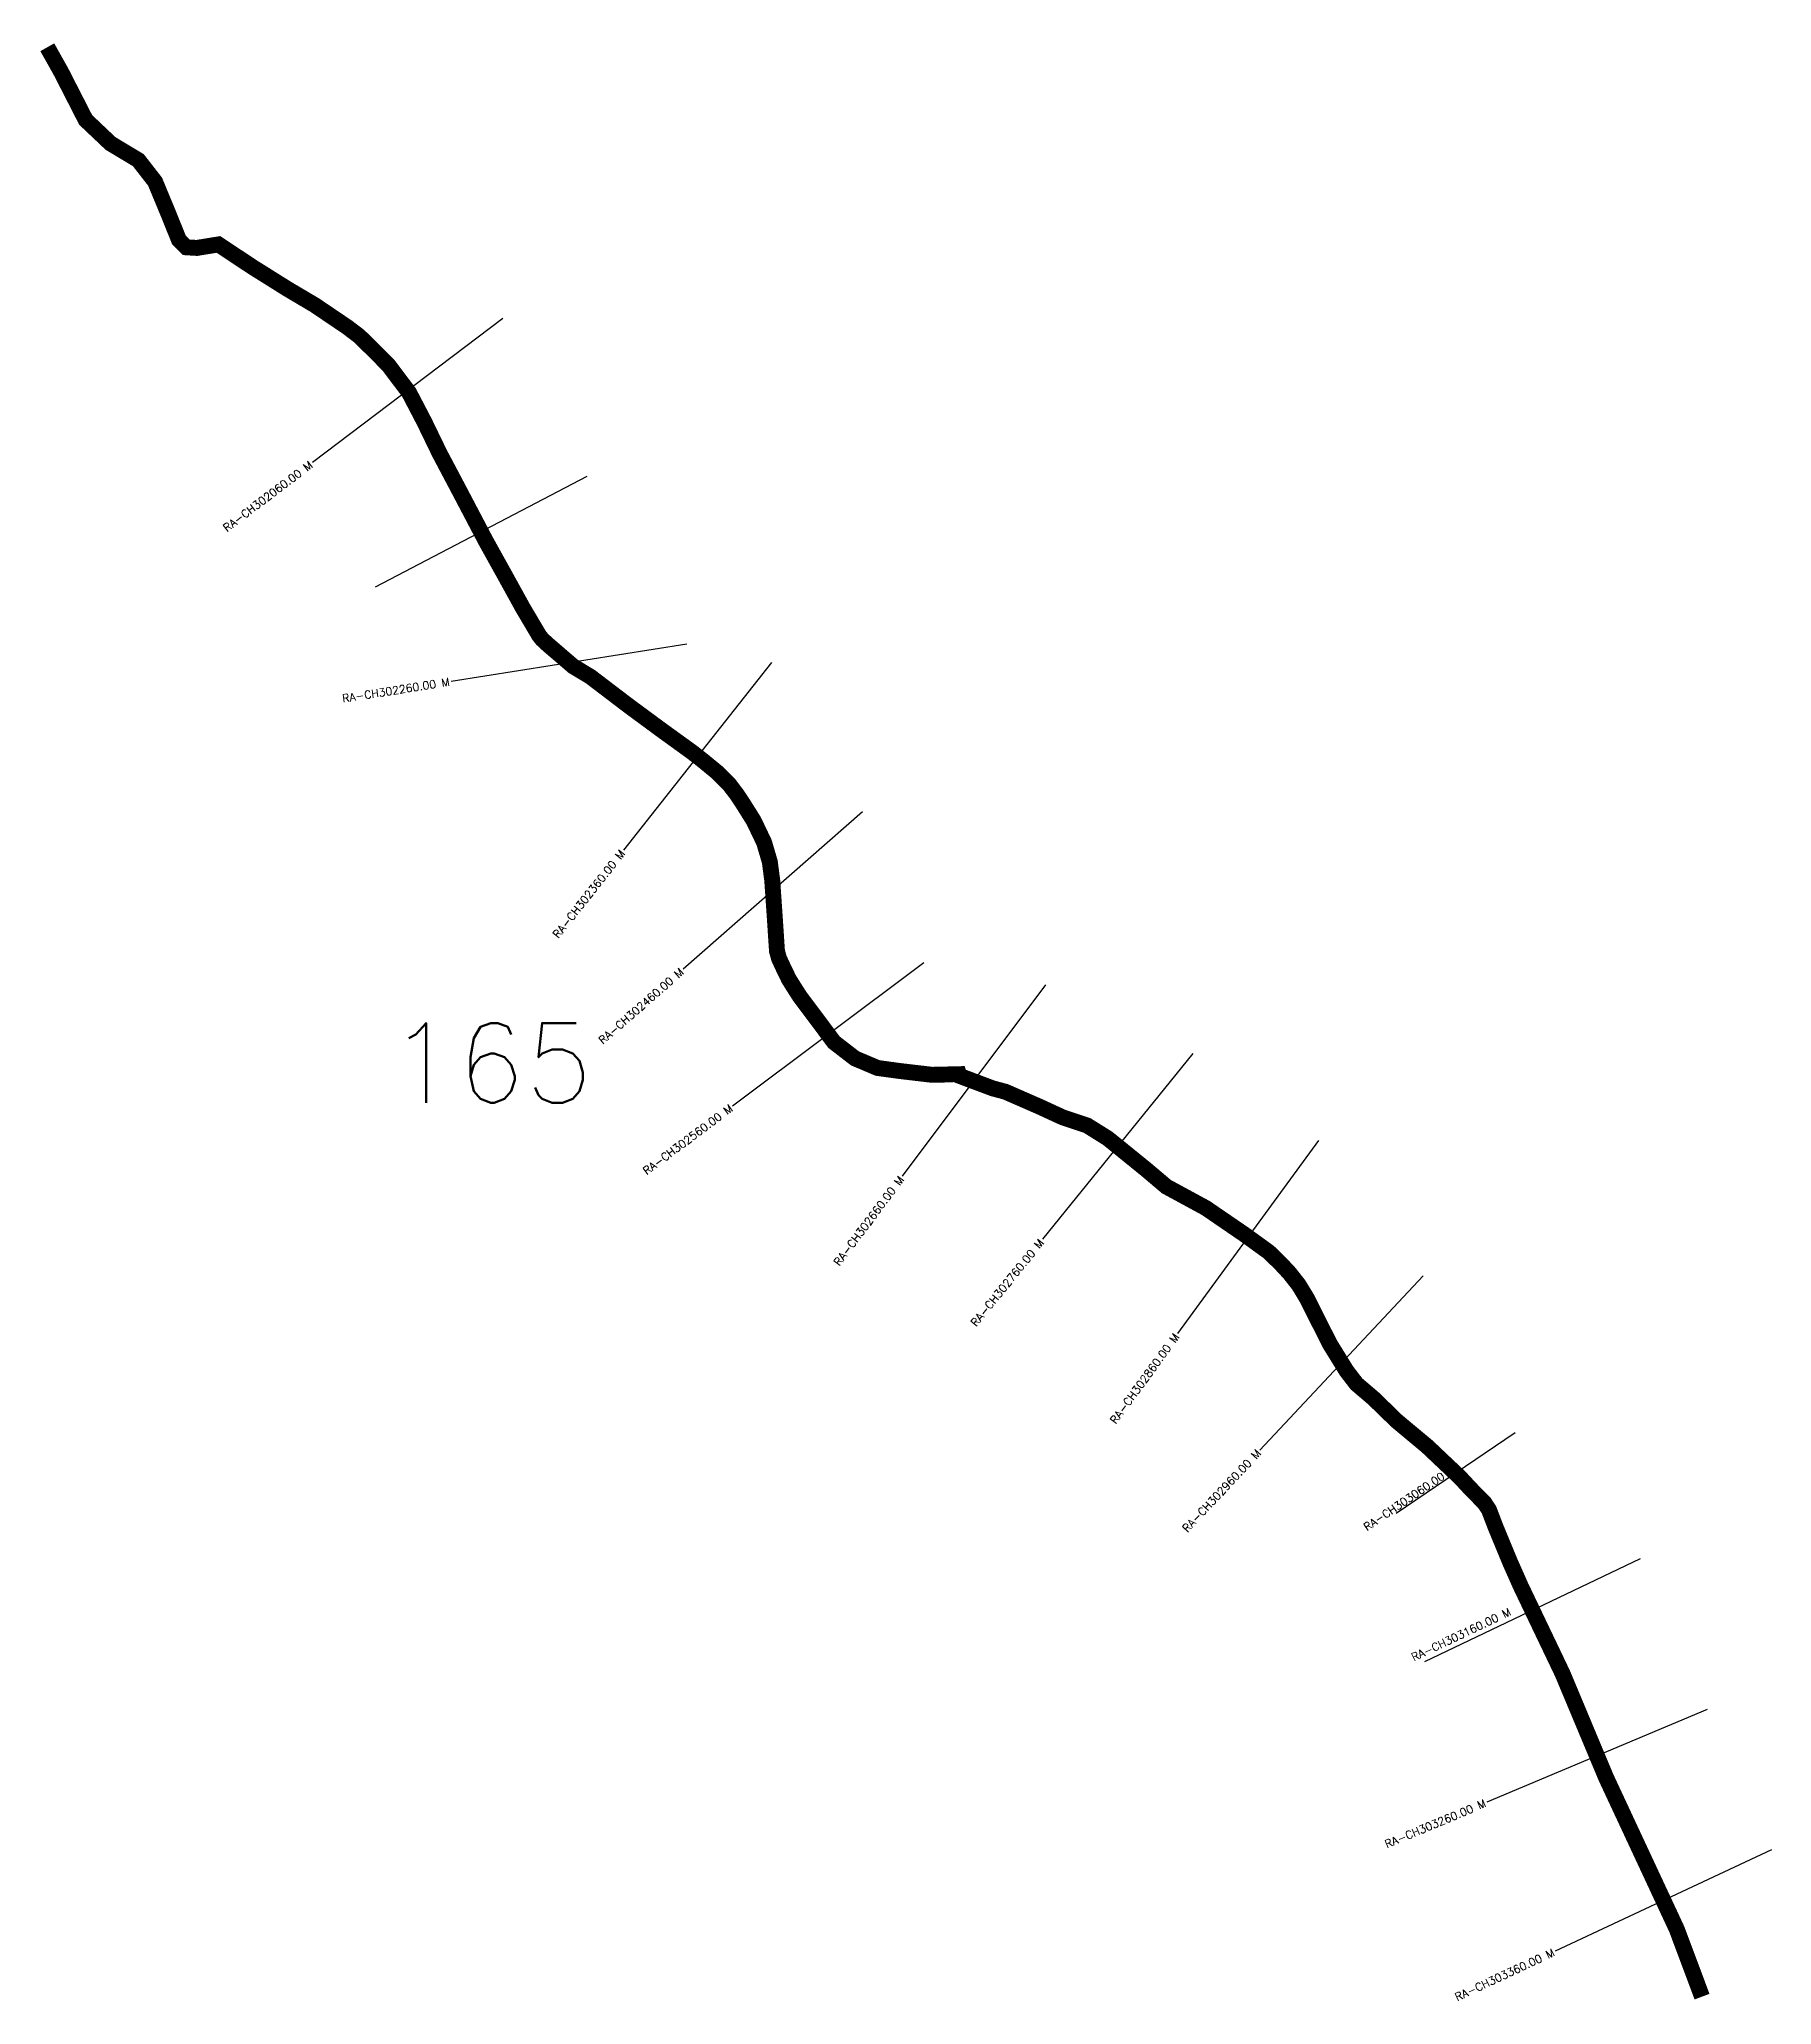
# Model space of a CAD drawing. Header units: metres. Extents: x 283995 to 289474, y 2011763 to 2016087.
# Drawn here: x 283995 to 285083, y 2014367 to 2015601 of the extents above; entities that cross this region are included whole.
import ezdxf
from ezdxf.enums import TextEntityAlignment as Align

# ---------------------------------------------------------------- set-up
doc = ezdxf.new("R2010")
doc.units = ezdxf.units.M
doc.header["$MEASUREMENT"] = 0
for name, color, linetype in [('ARTIFICIALLY PROTECTED', 4, 'Continuous'), ('CS', 134, 'Continuous'), ('CSMark', 6, 'Continuous')]:
    doc.layers.add(name, color=color, linetype=linetype)
doc.styles.get("Standard").update_dxf_attribs({"font": 'simplex.shx'})

msp = doc.modelspace()

# ---------------------------------------------------------------- linework, layer by layer
at = {"layer": 'ARTIFICIALLY PROTECTED', "const_width": 10, "flags": 128}
msp.add_lwpolyline([(284000.1, 2015596.4), (284008.8, 2015580.9), (284024.2, 2015550.8), (284039.8, 2015536), (284057.3, 2015525.5), (284067.8, 2015512), (284076.1, 2015492), (284082.8, 2015475.4), (284087.4, 2015470.8), (284094.1, 2015470.4), (284107.6, 2015472.6), (284129.3, 2015458.2), (284151.2, 2015444.5), (284168.1, 2015434.5), (284188.5, 2015420.7), (284196, 2015415), (284205.4, 2015405.8), (284214.4, 2015396.7), (284227.3, 2015379.6), (284236.9, 2015361.2), (284246.5, 2015341.4), (284257.1, 2015321.4), (284275.4, 2015286.6), (284286.9, 2015265.9), (284298.7, 2015244.5), (284309, 2015227.1), (284310.8, 2015224.8), (284314.1, 2015221.7), (284330.4, 2015207.7), (284341.2, 2015201.2), (284364.7, 2015183.3), (284386.4, 2015167.3), (284404.8, 2015154), (284411.6, 2015148.7), (284421.1, 2015140.9), (284428.4, 2015133.6), (284433.3, 2015127.1), (284437.2, 2015121.2), (284443.8, 2015110.7), (284450.3, 2015097.1), (284453.9, 2015084.9), (284455.4, 2015073.4), (284456.9, 2015051.7), (284458.4, 2015028.9), (284459.7, 2015024.2), (284462.5, 2015018.2), (284464.2, 2015014.7), (284465.9, 2015011.2), (284468.6, 2015006.9), (284472.8, 2015000.3), (284485.7, 2014983.1), (284494.2, 2014971.7), (284507.4, 2014961.5), (284521.6, 2014955.5), (284535.5, 2014953.6), (284555.9, 2014951.2), (284572.6, 2014951.6), (284572.9, 2014950.6), (284593.9, 2014942.7), (284601.8, 2014940.6), (284623.1, 2014931.3), (284638.1, 2014924.4), (284653.2, 2014919.4), (284666, 2014911.4), (284673.7, 2014905.2), (284690.1, 2014891.9), (284703, 2014881), (284727.7, 2014867.6), (284752.1, 2014850.9), (284767.3, 2014839.9), (284774.7, 2014832.7), (284780.2, 2014826.8), (284786.1, 2014819.3), (284791.3, 2014810.7), (284805.6, 2014782.3), (284816.1, 2014765.3), (284822.4, 2014757.1), (284833.1, 2014748), (284847.6, 2014733.9), (284866.8, 2014717.9), (284887.5, 2014698.3), (284893.6, 2014691.7), (284902.8, 2014682.3), (284905.6, 2014678), (284909.9, 2014666.8), (284918.8, 2014645.3), (284925.5, 2014630.2), (284951.8, 2014575.2), (284979.1, 2014510), (285023.5, 2014414.8), (285039.4, 2014372.4)], dxfattribs=at)
at = {"layer": 'CS'}
for p, q in [((284286.2, 2015426.1), (284166.6, 2015335.6)), ((284338.9, 2015326.9), (284206, 2015257.3)), ((284401.8, 2015221.7), (284253.7, 2015198.2)), ((284455, 2015210), (284362, 2015092.3)), ((284512.2, 2015116.4), (284399.4, 2015017.6)), ((284550.6, 2015021.5), (284430.5, 2014931.6)), ((284627, 2015007.7), (284537.1, 2014887.6)), ((284719.6, 2014964.5), (284625.1, 2014848)), ((284798.5, 2014909.9), (284710, 2014788.8)), ((284864.3, 2014825), (284761.6, 2014715.6)), ((284922, 2014726.4), (284847.2, 2014675.8)), ((285000.5, 2014647.2), (284865.1, 2014582.6)), ((285042.6, 2014552.6), (284904.3, 2014494.6)), ((285083.1, 2014464.5), (284947.2, 2014401))]:
    msp.add_line(p, q, dxfattribs=at)

# ---------------------------------------------------------------- texts
at = {"insert": (284214.4, 2014983.7), "char_height": 50, "attachment_point": 1}
msp.add_mtext_dynamic_manual_height_columns('165', width=84.374, gutter_width=1, heights=[74.2], dxfattribs=at)
at = {"layer": 'CSMark'}
for s, rotation, p in [('RA-CH302060.00 M', 37.1322, (284165.8, 2015335)), ('RA-CH302260.00 M', 9.0113, (284252.7, 2015198.1)), ('RA-CH302360.00 M', 51.6696, (284361.4, 2015091.5)), ('RA-CH302460.00 M', 41.2148, (284398.7, 2015016.9)), ('RA-CH302560.00 M', 36.8089, (284429.7, 2014931)), ('RA-CH302660.00 M', 53.1474, (284536.5, 2014886.8)), ('RA-CH302760.00 M', 50.9777, (284624.5, 2014847.2)), ('RA-CH302860.00 M', 53.8418, (284709.4, 2014788)), ('RA-CH302960.00 M', 46.795, (284761, 2014714.9)), ('RA-CH303060.00 M', 34.0844, (284884, 2014704.8)), ('RA-CH303160.00 M', 25.5228, (284918.8, 2014614.5)), ('RA-CH303260.00 M', 22.7604, (284903.3, 2014494.2)), ('RA-CH303360.00 M', 25.0317, (284946.3, 2014400.6))]:
    msp.add_text(s, height=5, rotation=rotation, dxfattribs=at).set_placement(p, align=Align.MIDDLE_RIGHT)

doc.saveas('drawing.dxf')
